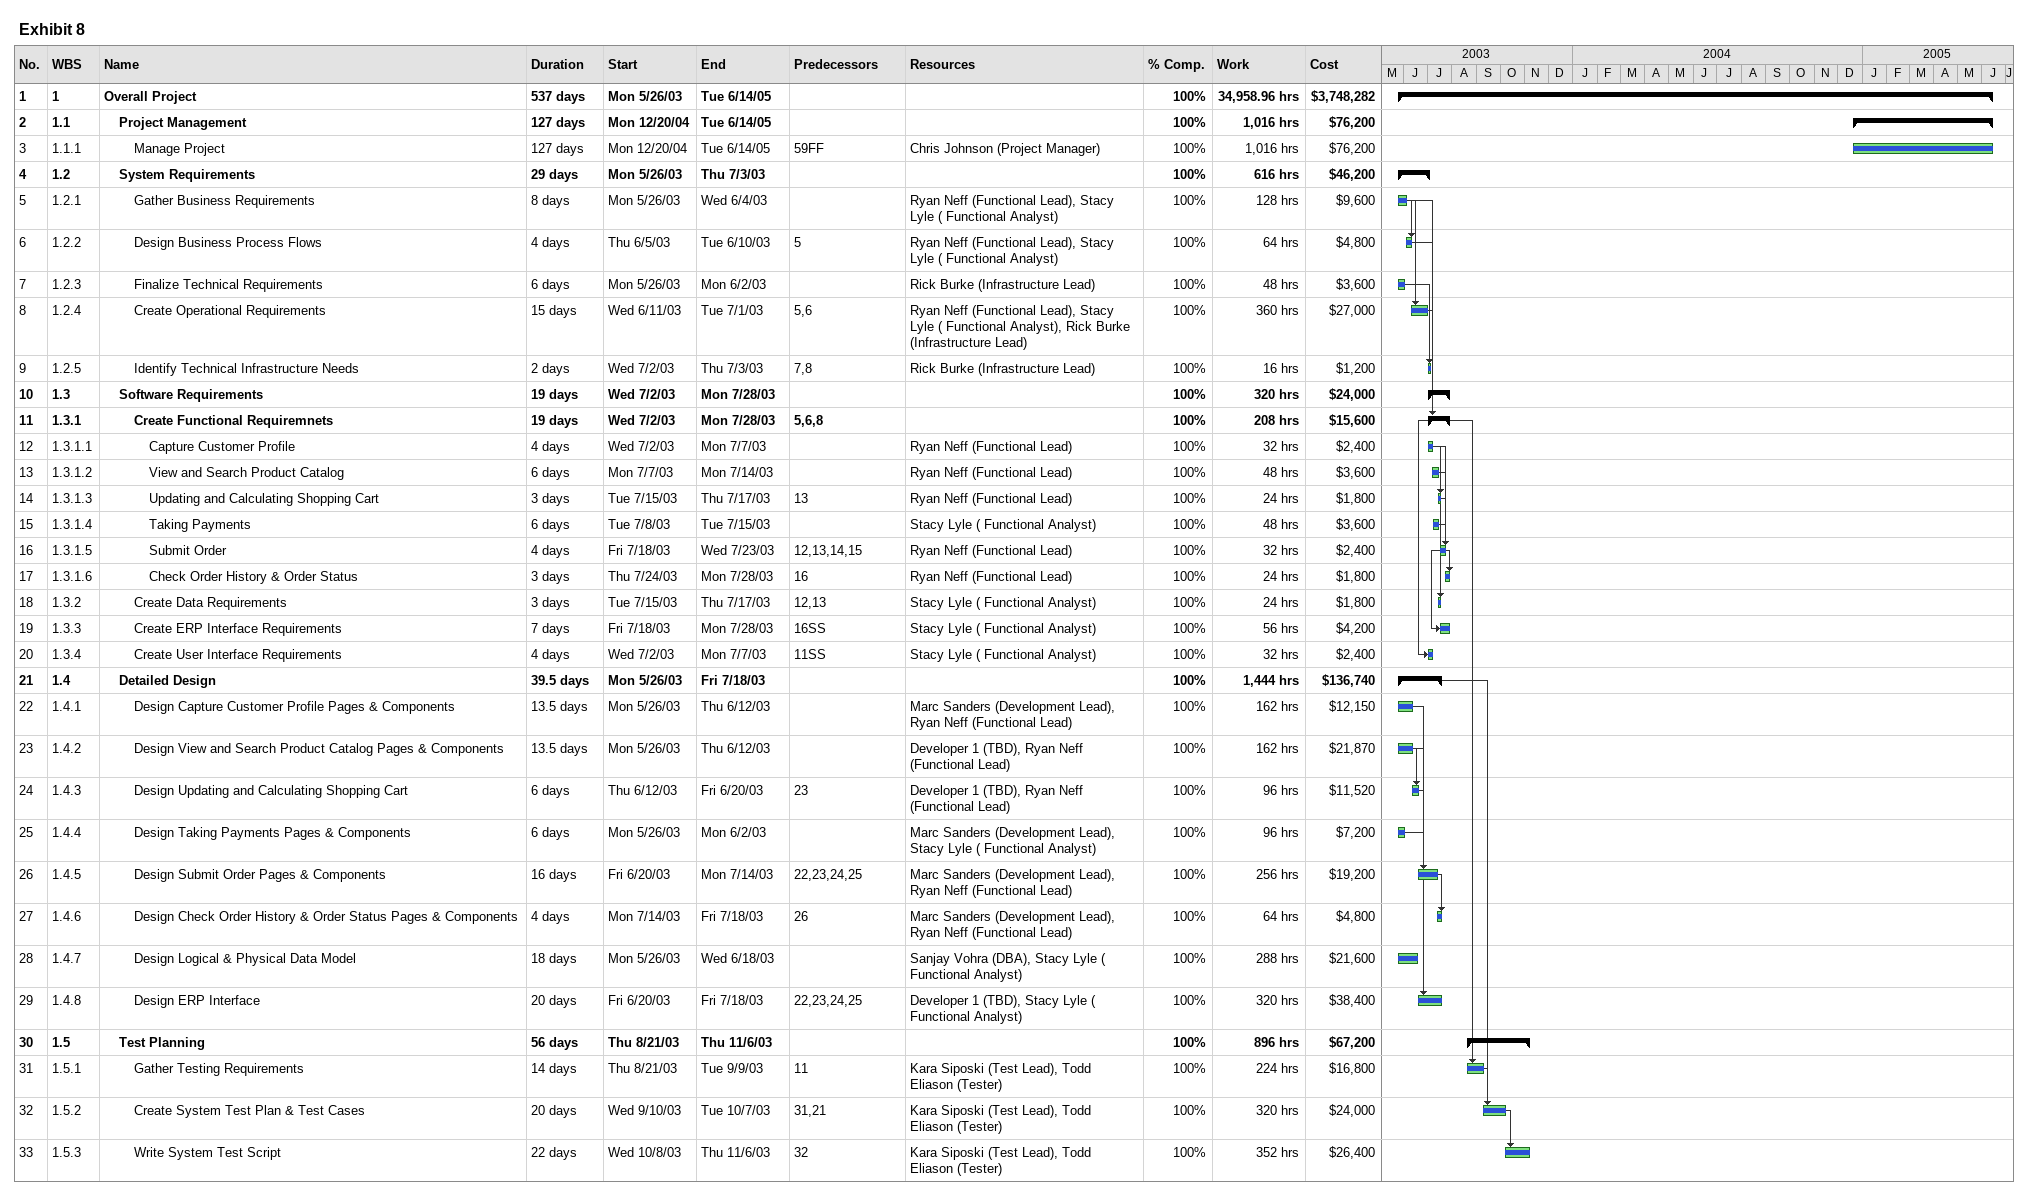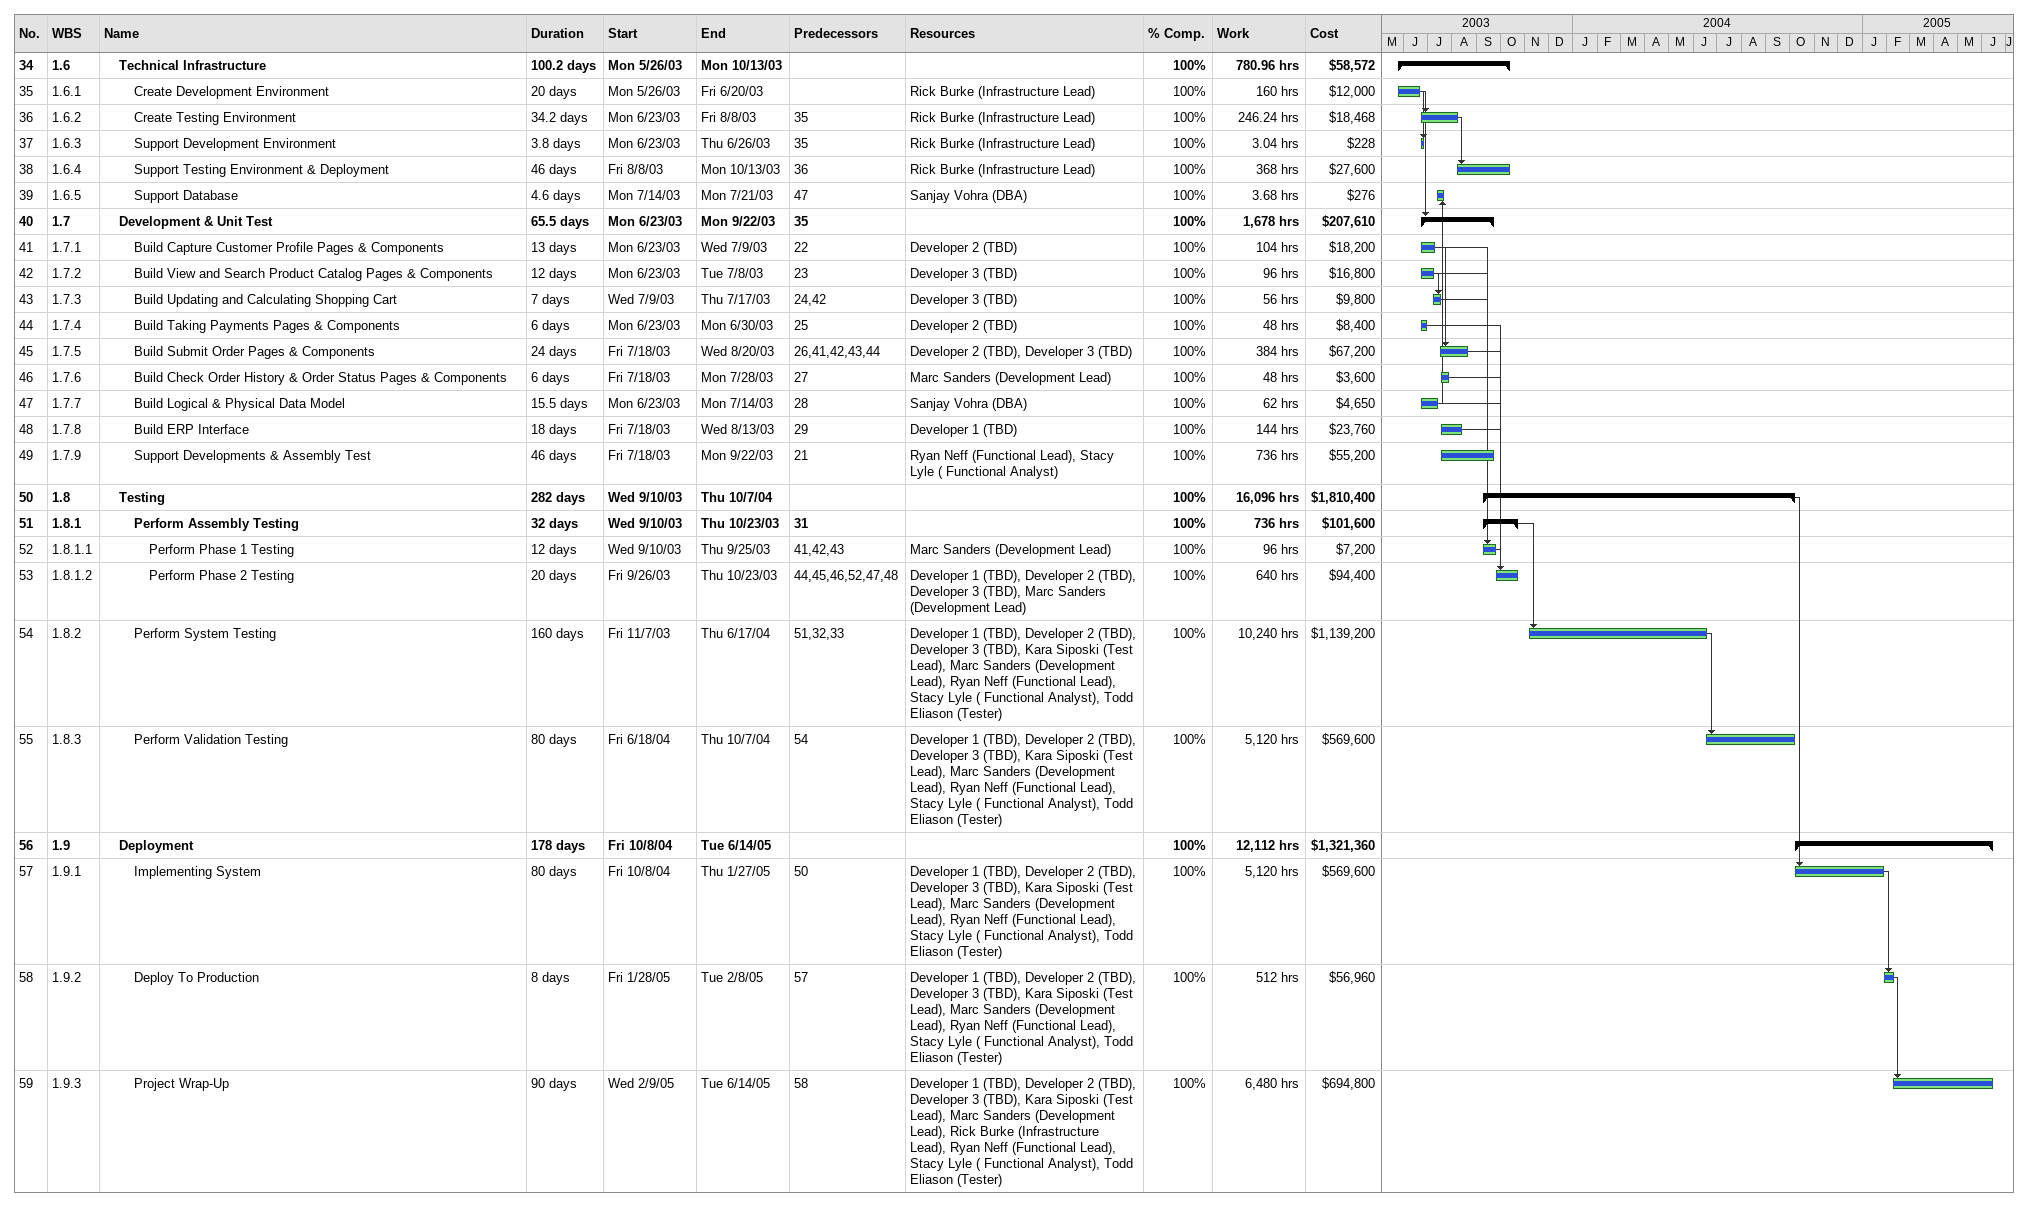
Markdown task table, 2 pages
Exhibit 8

| ID | WBS | Task | Duration | Start | Finish | Predecessors | Resources | % complete | Work (h) | Cost ($) |
|---|---|---|---|---|---|---|---|---|---|---|
| 1 | 1 | **Overall Project** | 537d | 2003-05-26 | 2005-06-14 |  |  | 100 | 34958.96 | 3748282 |
| 2 | 1.1 | **Project Management** | 127d | 2004-12-20 | 2005-06-14 |  |  | 100 | 1016 | 76200 |
| 3 | 1.1.1 | Manage Project | 127d | 2004-12-20 | 2005-06-14 | 59FF | Chris Johnson (Project Manager) | 100 | 1016 | 76200 |
| 4 | 1.2 | **System Requirements** | 29d | 2003-05-26 | 2003-07-03 |  |  | 100 | 616 | 46200 |
| 5 | 1.2.1 | Gather Business Requirements | 8d | 2003-05-26 | 2003-06-04 |  | Ryan Neff (Functional Lead), Stacy Lyle ( Functional Analyst) | 100 | 128 | 9600 |
| 6 | 1.2.2 | Design Business Process Flows | 4d | 2003-06-05 | 2003-06-10 | 5 | Ryan Neff (Functional Lead), Stacy Lyle ( Functional Analyst) | 100 | 64 | 4800 |
| 7 | 1.2.3 | Finalize Technical Requirements | 6d | 2003-05-26 | 2003-06-02 |  | Rick Burke (Infrastructure Lead) | 100 | 48 | 3600 |
| 8 | 1.2.4 | Create Operational Requirements | 15d | 2003-06-11 | 2003-07-01 | 5, 6 | Ryan Neff (Functional Lead), Stacy Lyle ( Functional Analyst), Rick Burke (Infrastructure Lead) | 100 | 360 | 27000 |
| 9 | 1.2.5 | Identify Technical Infrastructure Needs | 2d | 2003-07-02 | 2003-07-03 | 7, 8 | Rick Burke (Infrastructure Lead) | 100 | 16 | 1200 |
| 10 | 1.3 | **Software Requirements** | 19d | 2003-07-02 | 2003-07-28 |  |  | 100 | 320 | 24000 |
| 11 | 1.3.1 | **Create Functional Requiremnets** | 19d | 2003-07-02 | 2003-07-28 | 5, 6, 8 |  | 100 | 208 | 15600 |
| 12 | 1.3.1.1 | Capture Customer Profile | 4d | 2003-07-02 | 2003-07-07 |  | Ryan Neff (Functional Lead) | 100 | 32 | 2400 |
| 13 | 1.3.1.2 | View and Search Product Catalog | 6d | 2003-07-07 | 2003-07-14 |  | Ryan Neff (Functional Lead) | 100 | 48 | 3600 |
| 14 | 1.3.1.3 | Updating and Calculating Shopping Cart | 3d | 2003-07-15 | 2003-07-17 | 13 | Ryan Neff (Functional Lead) | 100 | 24 | 1800 |
| 15 | 1.3.1.4 | Taking Payments | 6d | 2003-07-08 | 2003-07-15 |  | Stacy Lyle ( Functional Analyst) | 100 | 48 | 3600 |
| 16 | 1.3.1.5 | Submit Order | 4d | 2003-07-18 | 2003-07-23 | 12, 13, 14, 15 | Ryan Neff (Functional Lead) | 100 | 32 | 2400 |
| 17 | 1.3.1.6 | Check Order History & Order Status | 3d | 2003-07-24 | 2003-07-28 | 16 | Ryan Neff (Functional Lead) | 100 | 24 | 1800 |
| 18 | 1.3.2 | Create Data Requirements | 3d | 2003-07-15 | 2003-07-17 | 12, 13 | Stacy Lyle ( Functional Analyst) | 100 | 24 | 1800 |
| 19 | 1.3.3 | Create ERP Interface Requirements | 7d | 2003-07-18 | 2003-07-28 | 16SS | Stacy Lyle ( Functional Analyst) | 100 | 56 | 4200 |
| 20 | 1.3.4 | Create User Interface Requirements | 4d | 2003-07-02 | 2003-07-07 | 11SS | Stacy Lyle ( Functional Analyst) | 100 | 32 | 2400 |
| 21 | 1.4 | **Detailed Design** | 39.5d | 2003-05-26 | 2003-07-18 |  |  | 100 | 1444 | 136740 |
| 22 | 1.4.1 | Design Capture Customer Profile Pages & Components | 13.5d | 2003-05-26 | 2003-06-12 |  | Marc Sanders (Development Lead), Ryan Neff (Functional Lead) | 100 | 162 | 12150 |
| 23 | 1.4.2 | Design View and Search Product Catalog Pages & Components | 13.5d | 2003-05-26 | 2003-06-12 |  | Developer 1 (TBD), Ryan Neff (Functional Lead) | 100 | 162 | 21870 |
| 24 | 1.4.3 | Design Updating and Calculating Shopping Cart | 6d | 2003-06-12 | 2003-06-20 | 23 | Developer 1 (TBD), Ryan Neff (Functional Lead) | 100 | 96 | 11520 |
| 25 | 1.4.4 | Design Taking Payments Pages & Components | 6d | 2003-05-26 | 2003-06-02 |  | Marc Sanders (Development Lead), Stacy Lyle ( Functional Analyst) | 100 | 96 | 7200 |
| 26 | 1.4.5 | Design Submit Order Pages & Components | 16d | 2003-06-20 | 2003-07-14 | 22, 23, 24, 25 | Marc Sanders (Development Lead), Ryan Neff (Functional Lead) | 100 | 256 | 19200 |
| 27 | 1.4.6 | Design Check Order History & Order Status Pages & Components | 4d | 2003-07-14 | 2003-07-18 | 26 | Marc Sanders (Development Lead), Ryan Neff (Functional Lead) | 100 | 64 | 4800 |
| 28 | 1.4.7 | Design Logical & Physical Data Model | 18d | 2003-05-26 | 2003-06-18 |  | Sanjay Vohra (DBA), Stacy Lyle ( Functional Analyst) | 100 | 288 | 21600 |
| 29 | 1.4.8 | Design ERP Interface | 20d | 2003-06-20 | 2003-07-18 | 22, 23, 24, 25 | Developer 1 (TBD), Stacy Lyle ( Functional Analyst) | 100 | 320 | 38400 |
| 30 | 1.5 | **Test Planning** | 56d | 2003-08-21 | 2003-11-06 |  |  | 100 | 896 | 67200 |
| 31 | 1.5.1 | Gather Testing Requirements | 14d | 2003-08-21 | 2003-09-09 | 11 | Kara Siposki (Test Lead), Todd Eliason (Tester) | 100 | 224 | 16800 |
| 32 | 1.5.2 | Create System Test Plan & Test Cases | 20d | 2003-09-10 | 2003-10-07 | 31, 21 | Kara Siposki (Test Lead), Todd Eliason (Tester) | 100 | 320 | 24000 |
| 33 | 1.5.3 | Write System Test Script | 22d | 2003-10-08 | 2003-11-06 | 32 | Kara Siposki (Test Lead), Todd Eliason (Tester) | 100 | 352 | 26400 |
| 34 | 1.6 | **Technical Infrastructure** | 100.2d | 2003-05-26 | 2003-10-13 |  |  | 100 | 780.96 | 58572 |
| 35 | 1.6.1 | Create Development Environment | 20d | 2003-05-26 | 2003-06-20 |  | Rick Burke (Infrastructure Lead) | 100 | 160 | 12000 |
| 36 | 1.6.2 | Create Testing Environment | 34.2d | 2003-06-23 | 2003-08-08 | 35 | Rick Burke (Infrastructure Lead) | 100 | 246.24 | 18468 |
| 37 | 1.6.3 | Support Development Environment | 3.8d | 2003-06-23 | 2003-06-26 | 35 | Rick Burke (Infrastructure Lead) | 100 | 3.04 | 228 |
| 38 | 1.6.4 | Support Testing Environment & Deployment | 46d | 2003-08-08 | 2003-10-13 | 36 | Rick Burke (Infrastructure Lead) | 100 | 368 | 27600 |
| 39 | 1.6.5 | Support Database | 4.6d | 2003-07-14 | 2003-07-21 | 47 | Sanjay Vohra (DBA) | 100 | 3.68 | 276 |
| 40 | 1.7 | **Development & Unit Test** | 65.5d | 2003-06-23 | 2003-09-22 | 35 |  | 100 | 1678 | 207610 |
| 41 | 1.7.1 | Build Capture Customer Profile Pages & Components | 13d | 2003-06-23 | 2003-07-09 | 22 | Developer 2 (TBD) | 100 | 104 | 18200 |
| 42 | 1.7.2 | Build View and Search Product Catalog Pages & Components | 12d | 2003-06-23 | 2003-07-08 | 23 | Developer 3 (TBD) | 100 | 96 | 16800 |
| 43 | 1.7.3 | Build Updating and Calculating Shopping Cart | 7d | 2003-07-09 | 2003-07-17 | 24, 42 | Developer 3 (TBD) | 100 | 56 | 9800 |
| 44 | 1.7.4 | Build Taking Payments Pages & Components | 6d | 2003-06-23 | 2003-06-30 | 25 | Developer 2 (TBD) | 100 | 48 | 8400 |
| 45 | 1.7.5 | Build Submit Order Pages & Components | 24d | 2003-07-18 | 2003-08-20 | 26, 41, 42, 43, 44 | Developer 2 (TBD), Developer 3 (TBD) | 100 | 384 | 67200 |
| 46 | 1.7.6 | Build Check Order History & Order Status Pages & Components | 6d | 2003-07-18 | 2003-07-28 | 27 | Marc Sanders (Development Lead) | 100 | 48 | 3600 |
| 47 | 1.7.7 | Build Logical & Physical Data Model | 15.5d | 2003-06-23 | 2003-07-14 | 28 | Sanjay Vohra (DBA) | 100 | 62 | 4650 |
| 48 | 1.7.8 | Build ERP Interface | 18d | 2003-07-18 | 2003-08-13 | 29 | Developer 1 (TBD) | 100 | 144 | 23760 |
| 49 | 1.7.9 | Support Developments & Assembly Test | 46d | 2003-07-18 | 2003-09-22 | 21 | Ryan Neff (Functional Lead), Stacy Lyle ( Functional Analyst) | 100 | 736 | 55200 |
| 50 | 1.8 | **Testing** | 282d | 2003-09-10 | 2004-10-07 |  |  | 100 | 16096 | 1810400 |
| 51 | 1.8.1 | **Perform Assembly Testing** | 32d | 2003-09-10 | 2003-10-23 | 31 |  | 100 | 736 | 101600 |
| 52 | 1.8.1.1 | Perform Phase 1 Testing | 12d | 2003-09-10 | 2003-09-25 | 41, 42, 43 | Marc Sanders (Development Lead) | 100 | 96 | 7200 |
| 53 | 1.8.1.2 | Perform Phase 2 Testing | 20d | 2003-09-26 | 2003-10-23 | 44, 45, 46, 52, 47, 48 | Developer 1 (TBD), Developer 2 (TBD), Developer 3 (TBD), Marc Sanders (Development Lead) | 100 | 640 | 94400 |
| 54 | 1.8.2 | Perform System Testing | 160d | 2003-11-07 | 2004-06-17 | 51, 32, 33 | Developer 1 (TBD), Developer 2 (TBD), Developer 3 (TBD), Kara Siposki (Test Lead), Marc Sanders (Development Lead), Ryan Neff (Functional Lead), Stacy Lyle ( Functional Analyst), Todd Eliason (Tester) | 100 | 10240 | 1139200 |
| 55 | 1.8.3 | Perform Validation Testing | 80d | 2004-06-18 | 2004-10-07 | 54 | Developer 1 (TBD), Developer 2 (TBD), Developer 3 (TBD), Kara Siposki (Test Lead), Marc Sanders (Development Lead), Ryan Neff (Functional Lead), Stacy Lyle ( Functional Analyst), Todd Eliason (Tester) | 100 | 5120 | 569600 |
| 56 | 1.9 | **Deployment** | 178d | 2004-10-08 | 2005-06-14 |  |  | 100 | 12112 | 1321360 |
| 57 | 1.9.1 | Implementing System | 80d | 2004-10-08 | 2005-01-27 | 50 | Developer 1 (TBD), Developer 2 (TBD), Developer 3 (TBD), Kara Siposki (Test Lead), Marc Sanders (Development Lead), Ryan Neff (Functional Lead), Stacy Lyle ( Functional Analyst), Todd Eliason (Tester) | 100 | 5120 | 569600 |
| 58 | 1.9.2 | Deploy To Production | 8d | 2005-01-28 | 2005-02-08 | 57 | Developer 1 (TBD), Developer 2 (TBD), Developer 3 (TBD), Kara Siposki (Test Lead), Marc Sanders (Development Lead), Ryan Neff (Functional Lead), Stacy Lyle ( Functional Analyst), Todd Eliason (Tester) | 100 | 512 | 56960 |
| 59 | 1.9.3 | Project Wrap-Up | 90d | 2005-02-09 | 2005-06-14 | 58 | Developer 1 (TBD), Developer 2 (TBD), Developer 3 (TBD), Kara Siposki (Test Lead), Marc Sanders (Development Lead), Rick Burke (Infrastructure Lead), Ryan Neff (Functional Lead), Stacy Lyle ( Functional Analyst), Todd Eliason (Tester) | 100 | 6480 | 694800 |
